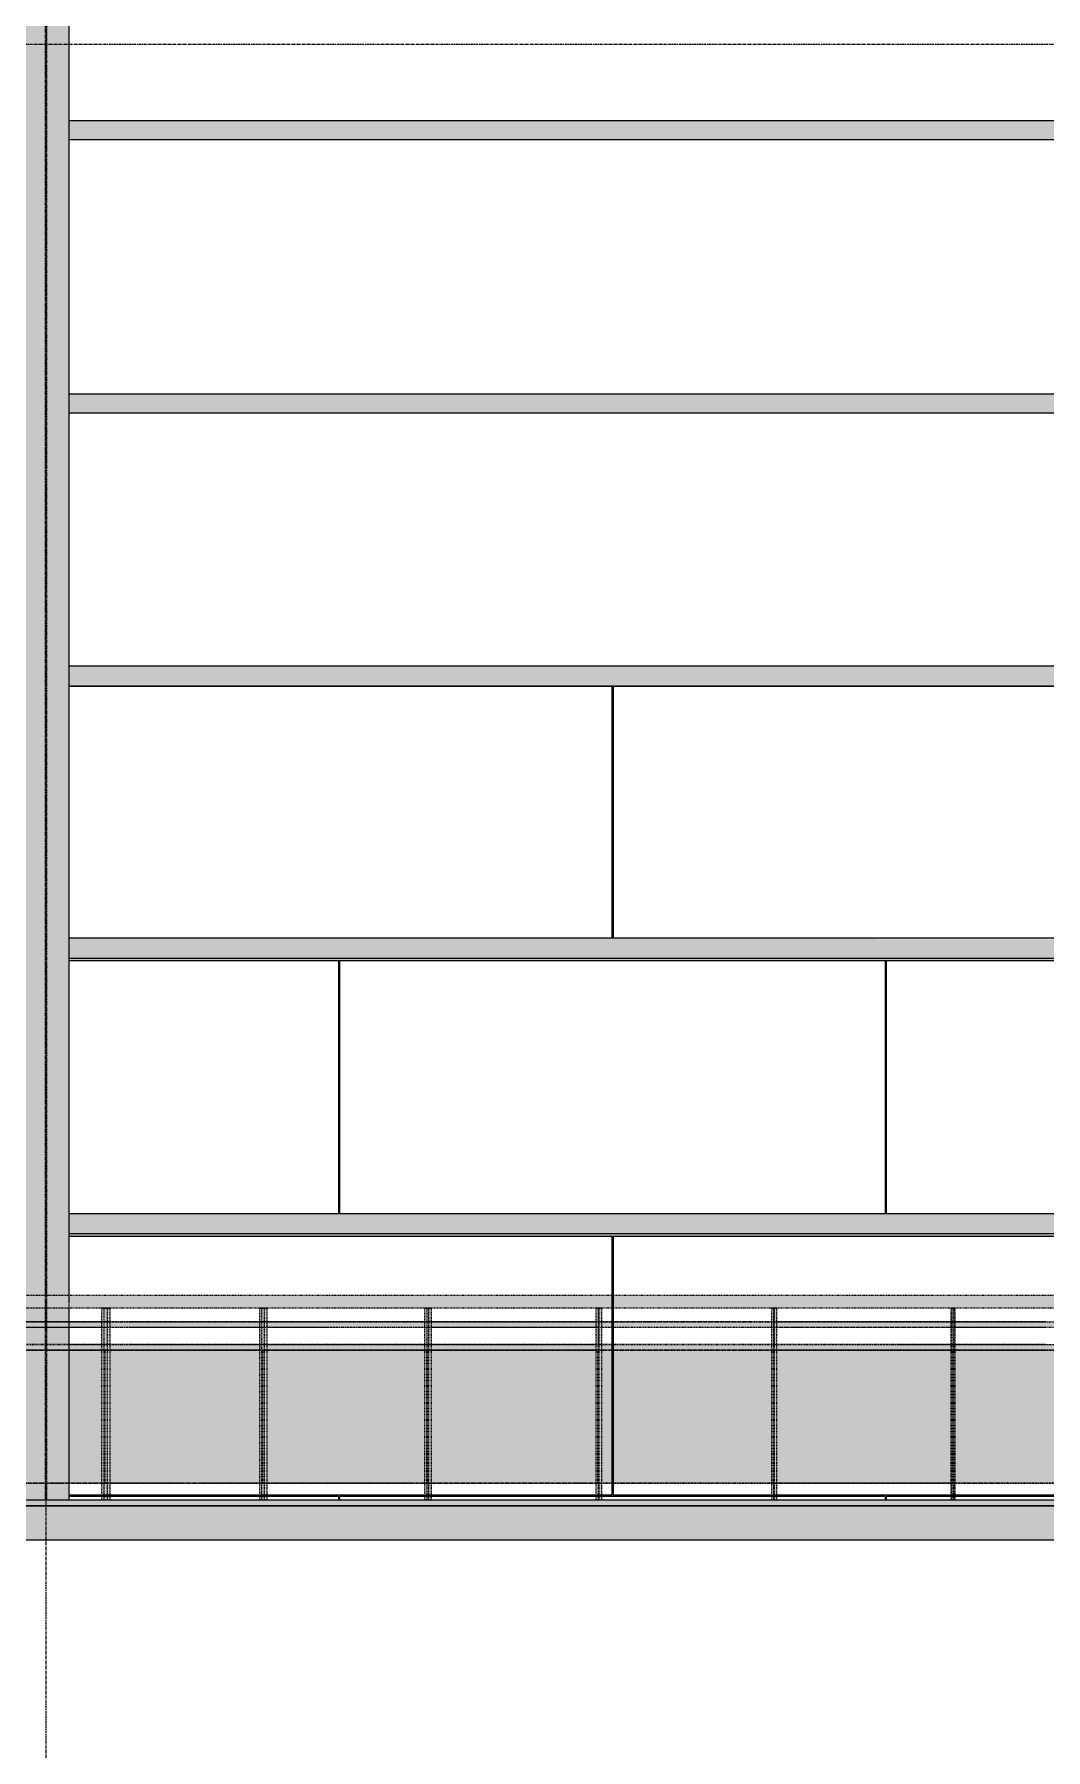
# Model space of a CAD drawing. Header units: inches. Extents: x -23227 to -2744, y -314 to 853.
# Drawn here: x -10003.5 to -9824.9, y -43 to 259.8 of the extents above; entities that cross this region are included whole.
import ezdxf

# ---------------------------------------------------------------- set-up
doc = ezdxf.new("R2010")
doc.units = ezdxf.units.IN
doc.header["$MEASUREMENT"] = 0
for name, pattern in [('Dash 1_16_', [0.125, 0.0625, -0.0625]), ('Grid Line 1_2_', [0.875, 0.5, -0.125, 0.125, -0.125]), ('Grid Line 1_2__2_', [0.875, 0.5, -0.125, 0.125, -0.125]), ('Hidden 1_8_', [0.1875, 0.125, -0.0625])]:
    doc.linetypes.add(name, pattern=pattern)
for name, color, linetype, lineweight in [('A-FLOR', 192, 'Continuous', 9), ('A-FLOR-HRAL', 11, 'Continuous', 9), ('A-FLOR-LEVL', 51, 'Continuous', 9), ('A-WALL-PATT', 111, 'Continuous', 25), ('L-SITE-WALL', 31, 'Continuous', 9), ('S-BEAM', 12, 'Continuous', 9), ('S-COLS', 52, 'Continuous', 9), ('S-GRID', 1, 'Continuous', 9)]:
    doc.layers.add(name, color=color, linetype=linetype, lineweight=lineweight)

# ---------------------------------------------------------------- blocks, each defined once
blk = doc.blocks.new('Locker Rooms and Restrooms_rvt-4-Section 16')
at = {"layer": 'A-FLOR-LEVL', "linetype": 'Grid Line 1_2__2_'}
blk.add_line((-23227.37, 0), (-20361.6, 0), dxfattribs=at)
blk = doc.blocks.new('Struct_Xcel_Sports Complex_rvt-4-Section 16')
at = {"layer": 'A-FLOR'}
blk.add_hatch(color=254, dxfattribs=at).paths.add_polyline_path([(-21132.3, -6), (-21132.3, 0), (-22790.8, 0), (-22790.8, -6), (-21135.94, -6)], flags=0)
at = {"layer": 'A-FLOR', "color": 10, "lineweight": 25}
for p, q in [((-21132.3, 0), (-22790.8, 0)), ((-22790.8, -6), (-21132.3, -6))]:
    blk.add_line(p, q, dxfattribs=at)
blk = doc.blocks.new('W-Wide Flange-Column - B1_F-1279221-Section 16')
at = {"layer": 'S-COLS', "linetype": 'Hidden 1_8_'}
for p, q in [((-22108.96, 323.07), (-22108.96, 37.12)), ((-22108.65, 37.12), (-22108.65, 323.05)), ((-22108.96, 36.95), (-22108.96, 36.38)), ((-22108.96, 36.34), (-22108.96, 35.35)), ((-22108.65, 37), (-22108.65, 37.09)), ((-22108.65, 36.38), (-22108.65, 36.93)), ((-22108.65, 36.08), (-22108.65, 36.34)), ((-22108.96, 35.34), (-22108.96, 35.13)), ((-22108.96, 35.09), (-22108.96, 34.98)), ((-22108.96, 34.88), (-22108.96, 32.5)), ((-22108.65, 35.38), (-22108.65, 36)), ((-22108.65, 35.14), (-22108.65, 35.32)), ((-22108.65, 34.99), (-22108.65, 35.08)), ((-22108.65, 32.5), (-22108.65, 34.88)), ((-22108.96, 32.5), (-22108.96, 31.5)), ((-22108.96, 31.5), (-22108.96, 28.5)), ((-22108.65, 31.5), (-22108.65, 32.5)), ((-22108.65, 28.5), (-22108.65, 31.5)), ((-22108.96, 28.5), (-22108.96, 4)), ((-22108.65, 4), (-22108.65, 28.5)), ((-22108.96, 4), (-22108.96, 1)), ((-22108.65, 1), (-22108.65, 4))]:
    blk.add_line(p, q, dxfattribs=at)
blk = doc.blocks.new('Girt_C - 10_D-1279399-Section 16')
at = {"layer": 'S-BEAM'}
h = blk.add_hatch(color=256, dxfattribs=at)
h.paths.add_polyline_path([(-21160.95, 96.68), (-21161.34, 99.99), (-21381.05, 99.99), (-21381.05, 96.68), (-21174.67, 96.68)], flags=0)
h.paths.add_polyline_path([(-22309.07, 96.68), (-22112.8, 96.68), (-22112.8, 99.99), (-22334.51, 99.99), (-22334.96, 96.68), (-22309.55, 96.68)], flags=0)
h.paths.add_polyline_path([(-22104.8, 96.68), (-21871.55, 96.68), (-21871.55, 99.99), (-22104.8, 99.99)], flags=0)
h.paths.add_polyline_path([(-21863.55, 96.68), (-21804.84, 96.68), (-21802.7, 99.99), (-21863.55, 99.99)], flags=0)
h.paths.add_polyline_path([(-21389.05, 96.68), (-21389.05, 99.99), (-21622.3, 99.99), (-21622.3, 96.68), (-21407.08, 96.68)], flags=0)
h.paths.add_polyline_path([(-21630.3, 96.68), (-21630.3, 99.99), (-21693.02, 99.99), (-21690.79, 96.68), (-21639.48, 96.68)], flags=0)
h.paths.add_polyline_path([(-21797.9, 96.68), (-21691.99, 96.68), (-21694.26, 99.99), (-21801.47, 99.99), (-21803.64, 96.68), (-21798.38, 96.68)], flags=0)
h = blk.add_hatch(color=256, dxfattribs=at)
h.paths.add_polyline_path([(-22308.04, 99.99), (-22112.8, 100.07), (-22112.8, 100.18), (-22334.49, 100.15), (-22334.51, 99.99), (-22309.07, 99.99)], flags=0)
h.paths.add_polyline_path([(-22104.8, 99.99), (-21871.55, 100.05), (-21871.55, 100.18), (-22104.8, 100.14), (-22104.8, 100.07)], flags=0)
h.paths.add_polyline_path([(-21161.34, 99.99), (-21161.37, 100.18), (-21381.05, 100.1), (-21381.05, 99.99), (-21174.67, 99.99)], flags=0)
h.paths.add_polyline_path([(-21863.55, 99.99), (-21802.64, 100.04), (-21802.57, 100.18), (-21863.55, 100.13), (-21863.55, 100.05)], flags=0)
h.paths.add_polyline_path([(-21797.9, 99.99), (-21694.25, 100.04), (-21694.38, 100.18), (-21801.39, 100.12), (-21801.47, 99.99), (-21798.38, 99.99)], flags=0)
h.paths.add_polyline_path([(-21389.05, 99.99), (-21389.05, 100.18), (-21622.3, 100.11), (-21622.3, 99.99), (-21407.08, 99.99)], flags=0)
h.paths.add_polyline_path([(-21693.02, 99.99), (-21630.3, 100.03), (-21630.3, 100.18), (-21693.1, 100.12), (-21693.05, 100.04)], flags=0)
h = blk.add_hatch(color=256, dxfattribs=at)
h.paths.add_polyline_path([(-21160.89, 96.2), (-21160.95, 96.68), (-21381.05, 96.68), (-21381.05, 96.2), (-21174.67, 96.2)], flags=0)
h.paths.add_polyline_path([(-22273.66, 96.2), (-22112.8, 96.2), (-22112.8, 96.68), (-22334.96, 96.68), (-22335.02, 96.2), (-22276.55, 96.2), (-22276.55, 96.68), (-22273.66, 96.68)], flags=0)
h.paths.add_polyline_path([(-22104.8, 96.2), (-21871.55, 96.2), (-21871.55, 96.68), (-22104.8, 96.68)], flags=0)
h.paths.add_polyline_path([(-21389.05, 96.2), (-21389.05, 96.68), (-21622.3, 96.68), (-21622.3, 96.2), (-21407.08, 96.2)], flags=0)
h.paths.add_polyline_path([(-21863.55, 96.2), (-21805.15, 96.2), (-21804.87, 96.68), (-21863.55, 96.68)], flags=0)
h.paths.add_polyline_path([(-21630.3, 96.2), (-21630.3, 96.68), (-21690.79, 96.68), (-21690.46, 96.2), (-21639.48, 96.2)], flags=0)
h.paths.add_polyline_path([(-21691.7, 96.2), (-21691.67, 96.2), (-21692.03, 96.68), (-21803.64, 96.68), (-21803.96, 96.2), (-21693.57, 96.2)], flags=0)
for p, q in [((-21871.55, 100.18), (-22104.8, 100.18)), ((-22104.8, 96.68), (-21871.55, 96.68)), ((-21871.55, 96.2), (-22104.8, 96.2))]:
    blk.add_line(p, q, dxfattribs=at)
blk = doc.blocks.new('Railing - 2_ 8_-V136-Section 16')
at = {"layer": 'A-FLOR-HRAL', "linetype": 'Dash 1_16_', "transparency": 33554432}
for points in [[(-22124.87, 4), (-22124.72, 4), (-22124.74, 27.5), (-22124.87, 27.5), (-22124.87, 21.27)], [(-22123.71, 4), (-22098.45, 4), (-22098.45, 27.5), (-22124.72, 27.5), (-22124.72, 4), (-22124.1, 4)]]:
    blk.add_hatch(color=256, dxfattribs=at).paths.add_polyline_path(points, flags=0)
at = {"layer": 'A-FLOR-HRAL', "linetype": 'Dash 1_16_'}
for p, q in [((-22124.87, 4), (-22124.87, 27.5)), ((-22124.87, 27.5), (-22124.74, 27.5)), ((-22124.74, 27.5), (-22124.87, 27.5)), ((-22124.72, 27.5), (-22123.71, 27.5)), ((-22123.71, 27.5), (-22124.72, 27.5)), ((-22124.72, 27.5), (-22124.72, 4)), ((-22123.65, 27.5), (-22098.78, 27.5)), ((-22098.65, 27.5), (-22123.65, 27.5)), ((-22098.78, 27.5), (-22098.59, 27.5)), ((-22098.45, 27.5), (-22098.65, 27.5)), ((-22098.59, 27.5), (-22098.59, 4)), ((-22098.45, 27.5), (-22098.59, 27.5)), ((-22098.45, 4), (-22098.45, 27.5)), ((-22124.74, 4), (-22124.87, 4)), ((-22124.87, 4), (-22124.74, 4)), ((-22123.71, 4), (-22124.72, 4)), ((-22124.72, 4), (-22123.71, 4)), ((-22098.78, 4), (-22123.71, 4)), ((-22123.71, 4), (-22098.65, 4)), ((-22098.59, 4), (-22098.78, 4)), ((-22098.65, 4), (-22098.45, 4)), ((-22098.45, 4), (-22098.59, 4))]:
    blk.add_line(p, q, dxfattribs=at)
blk = doc.blocks.new('Railing - 2_ x 1_2_-V137-Section 16')
at = {"layer": 'A-FLOR-HRAL', "linetype": 'Dash 1_16_', "transparency": 33554432}
for points in [[(-22097.93, 1), (-22097.93, 34.87), (-22098.99, 34.87), (-22098.99, 1), (-22098.65, 1)], [(-22097.5, 1), (-22097.5, 34.87), (-22097.93, 34.87), (-22097.93, 1)]]:
    blk.add_hatch(color=256, dxfattribs=at).paths.add_polyline_path(points, flags=0)
at = {"layer": 'A-FLOR-HRAL', "linetype": 'Dash 1_16_'}
for p, q in [((-22097.93, 34.87), (-22098.99, 34.87)), ((-22098.99, 34.87), (-22098.99, 32.5)), ((-22098.99, 34.87), (-22098.57, 34.87)), ((-22098.57, 34.87), (-22097.5, 34.87)), ((-22098.57, 32.5), (-22098.57, 34.87)), ((-22097.5, 34.87), (-22097.93, 34.87)), ((-22097.93, 1), (-22097.93, 34.87)), ((-22097.5, 1), (-22097.5, 34.87)), ((-22098.99, 32.5), (-22098.99, 31.5)), ((-22098.99, 31.5), (-22098.99, 28.5)), ((-22098.57, 31.5), (-22098.57, 32.5)), ((-22098.57, 28.5), (-22098.57, 31.5)), ((-22098.99, 28.5), (-22098.99, 4)), ((-22098.57, 4), (-22098.57, 28.5)), ((-22098.99, 4), (-22098.99, 1)), ((-22098.57, 1), (-22098.57, 4))]:
    blk.add_line(p, q, dxfattribs=at)
blk = doc.blocks.new('Railing - 2_ 8_-V138-Section 16')
at = {"layer": 'A-FLOR-HRAL', "linetype": 'Dash 1_16_', "transparency": 33554432}
for points in [[(-22098.56, 4), (-22098.43, 4), (-22098.45, 27.5), (-22098.56, 27.5), (-22098.56, 21.27)], [(-22070.64, 4), (-22070.64, 27.5), (-22098.43, 27.5), (-22098.43, 4), (-22070.85, 4)]]:
    blk.add_hatch(color=256, dxfattribs=at).paths.add_polyline_path(points, flags=0)
at = {"layer": 'A-FLOR-HRAL', "linetype": 'Dash 1_16_'}
for p, q in [((-22098.56, 4), (-22098.56, 27.5)), ((-22098.56, 27.5), (-22098.45, 27.5)), ((-22098.45, 27.5), (-22098.56, 27.5)), ((-22098.43, 27.5), (-22097.5, 27.5)), ((-22097.5, 27.5), (-22098.43, 27.5)), ((-22098.43, 27.5), (-22098.43, 4)), ((-22097.5, 27.5), (-22070.96, 27.5)), ((-22070.85, 27.5), (-22097.5, 27.5)), ((-22070.96, 27.5), (-22070.77, 27.5)), ((-22070.64, 27.5), (-22070.85, 27.5)), ((-22070.77, 27.5), (-22070.77, 4)), ((-22070.64, 27.5), (-22070.77, 27.5)), ((-22070.64, 4), (-22070.64, 27.5)), ((-22098.45, 4), (-22098.56, 4)), ((-22098.56, 4), (-22098.45, 4)), ((-22097.5, 4), (-22098.43, 4)), ((-22098.43, 4), (-22097.5, 4)), ((-22070.96, 4), (-22097.5, 4)), ((-22097.5, 4), (-22070.85, 4)), ((-22070.77, 4), (-22070.96, 4)), ((-22070.85, 4), (-22070.64, 4)), ((-22070.64, 4), (-22070.77, 4))]:
    blk.add_line(p, q, dxfattribs=at)
blk = doc.blocks.new('Railing - 2_ x 1_2_-V139-Section 16')
at = {"layer": 'A-FLOR-HRAL', "linetype": 'Dash 1_16_', "transparency": 33554432}
for points in [[(-22070.23, 1), (-22070.23, 34.87), (-22071.15, 34.87), (-22071.15, 1), (-22070.85, 1)], [(-22069.79, 1), (-22069.79, 34.87), (-22070.23, 34.87), (-22070.23, 1)]]:
    blk.add_hatch(color=256, dxfattribs=at).paths.add_polyline_path(points, flags=0)
at = {"layer": 'A-FLOR-HRAL', "linetype": 'Dash 1_16_'}
for p, q in [((-22070.23, 34.87), (-22071.15, 34.87)), ((-22071.15, 34.87), (-22071.15, 32.5)), ((-22071.15, 34.87), (-22070.7, 34.87)), ((-22070.7, 34.87), (-22069.79, 34.87)), ((-22070.7, 32.5), (-22070.7, 34.87)), ((-22069.79, 34.87), (-22070.23, 34.87)), ((-22070.23, 1), (-22070.23, 34.87)), ((-22069.79, 1), (-22069.79, 34.87)), ((-22071.15, 32.44), (-22071.15, 31.5)), ((-22071.15, 31.5), (-22071.15, 28.5)), ((-22070.7, 31.5), (-22070.7, 32.48)), ((-22070.7, 28.5), (-22070.7, 31.5)), ((-22071.15, 28.44), (-22071.15, 4)), ((-22070.7, 27.5), (-22070.7, 28.48)), ((-22070.7, 4), (-22070.7, 27.5)), ((-22071.15, 4), (-22071.15, 1)), ((-22070.7, 1), (-22070.7, 4))]:
    blk.add_line(p, q, dxfattribs=at)
blk = doc.blocks.new('Railing - 2_ 8_-V140-Section 16')
at = {"layer": 'A-FLOR-HRAL', "linetype": 'Dash 1_16_', "transparency": 33554432}
for points in [[(-22070.73, 4), (-22070.62, 4), (-22070.64, 27.5), (-22070.73, 27.5), (-22070.73, 21.27)], [(-22041.53, 4), (-22041.53, 27.5), (-22070.62, 27.5), (-22070.62, 4), (-22041.75, 4)]]:
    blk.add_hatch(color=256, dxfattribs=at).paths.add_polyline_path(points, flags=0)
at = {"layer": 'A-FLOR-HRAL', "linetype": 'Dash 1_16_'}
for p, q in [((-22070.73, 4), (-22070.73, 27.5)), ((-22070.62, 27.5), (-22069.79, 27.5)), ((-22069.79, 27.5), (-22070.62, 27.5)), ((-22070.62, 27.5), (-22070.62, 4)), ((-22069.79, 27.5), (-22041.85, 27.5)), ((-22041.75, 27.5), (-22069.79, 27.5)), ((-22041.85, 27.5), (-22041.64, 27.5)), ((-22041.53, 27.5), (-22041.75, 27.5)), ((-22041.64, 27.5), (-22041.64, 4)), ((-22041.53, 27.5), (-22041.64, 27.5)), ((-22041.53, 4), (-22041.53, 27.5)), ((-22069.79, 4), (-22070.62, 4)), ((-22070.62, 4), (-22069.79, 4)), ((-22041.85, 4), (-22069.79, 4)), ((-22069.79, 4), (-22041.75, 4)), ((-22041.64, 4), (-22041.85, 4)), ((-22041.75, 4), (-22041.53, 4)), ((-22041.53, 4), (-22041.64, 4))]:
    blk.add_line(p, q, dxfattribs=at)
blk = doc.blocks.new('Railing - 2_ x 1_2_-V141-Section 16')
at = {"layer": 'A-FLOR-HRAL', "linetype": 'Dash 1_16_', "transparency": 33554432}
for points in [[(-22041.24, 1), (-22041.24, 34.87), (-22041.99, 34.87), (-22041.99, 1), (-22041.75, 1)], [(-22040.78, 1), (-22040.78, 34.87), (-22041.24, 34.87), (-22041.24, 1)]]:
    blk.add_hatch(color=256, dxfattribs=at).paths.add_polyline_path(points, flags=0)
at = {"layer": 'A-FLOR-HRAL', "linetype": 'Dash 1_16_'}
for p, q in [((-22041.24, 34.87), (-22041.99, 34.87)), ((-22041.99, 34.87), (-22041.99, 32.5)), ((-22041.99, 34.87), (-22041.53, 34.87)), ((-22041.53, 34.87), (-22040.78, 34.87)), ((-22041.53, 32.5), (-22041.53, 34.87)), ((-22040.78, 34.87), (-22041.24, 34.87)), ((-22041.24, 1), (-22041.24, 34.87)), ((-22040.78, 1), (-22040.78, 34.87)), ((-22041.99, 32.5), (-22041.99, 31.5)), ((-22041.99, 31.5), (-22041.99, 28.5)), ((-22041.53, 31.5), (-22041.53, 32.5)), ((-22041.53, 28.5), (-22041.53, 31.5)), ((-22041.99, 28.5), (-22041.99, 4)), ((-22041.53, 4), (-22041.53, 28.5)), ((-22041.99, 4), (-22041.99, 1)), ((-22041.53, 1), (-22041.53, 4))]:
    blk.add_line(p, q, dxfattribs=at)
blk = doc.blocks.new('Railing - 2_ 8_-V142-Section 16')
at = {"layer": 'A-FLOR-HRAL', "linetype": 'Dash 1_16_', "transparency": 33554432}
for points in [[(-22041.51, 4), (-22011.36, 4), (-22011.36, 27.5), (-22041.51, 27.5), (-22041.51, 21.27)], [(-22041.6, 4), (-22041.51, 4), (-22041.6, 21.27)]]:
    blk.add_hatch(color=256, dxfattribs=at).paths.add_polyline_path(points, flags=0)
at = {"layer": 'A-FLOR-HRAL', "linetype": 'Dash 1_16_'}
for p, q in [((-22041.6, 4), (-22041.6, 27.5)), ((-22041.51, 27.5), (-22041.6, 27.5)), ((-22041.51, 27.5), (-22040.78, 27.5)), ((-22040.78, 27.5), (-22041.51, 27.5)), ((-22041.51, 27.5), (-22041.51, 4)), ((-22040.78, 27.5), (-22011.65, 27.5)), ((-22011.58, 27.5), (-22040.78, 27.5)), ((-22011.65, 27.5), (-22011.44, 27.5)), ((-22011.36, 27.5), (-22011.58, 27.5)), ((-22011.44, 27.5), (-22011.44, 4)), ((-22011.36, 27.5), (-22011.44, 27.5)), ((-22011.36, 4), (-22011.36, 27.5)), ((-22041.6, 4), (-22041.51, 4)), ((-22040.78, 4), (-22041.51, 4)), ((-22041.51, 4), (-22040.78, 4)), ((-22011.65, 4), (-22040.78, 4)), ((-22040.78, 4), (-22011.58, 4)), ((-22011.44, 4), (-22011.65, 4)), ((-22011.58, 4), (-22011.36, 4)), ((-22011.36, 4), (-22011.44, 4))]:
    blk.add_line(p, q, dxfattribs=at)
blk = doc.blocks.new('Railing - 2_ x 1_2_-V143-Section 16')
at = {"layer": 'A-FLOR-HRAL', "linetype": 'Dash 1_16_', "transparency": 33554432}
for points in [[(-22011.19, 1), (-22011.19, 34.87), (-22011.77, 34.87), (-22011.77, 1), (-22011.58, 1)], [(-22010.71, 1), (-22010.71, 34.87), (-22011.19, 34.87), (-22011.19, 1)]]:
    blk.add_hatch(color=256, dxfattribs=at).paths.add_polyline_path(points, flags=0)
at = {"layer": 'A-FLOR-HRAL', "linetype": 'Dash 1_16_'}
for p, q in [((-22011.19, 34.87), (-22011.77, 34.87)), ((-22011.77, 34.87), (-22011.77, 32.5)), ((-22011.77, 34.87), (-22011.29, 34.87)), ((-22011.29, 34.87), (-22010.71, 34.87)), ((-22011.29, 32.5), (-22011.29, 34.87)), ((-22010.71, 34.87), (-22011.19, 34.87)), ((-22011.19, 1), (-22011.19, 34.87)), ((-22010.71, 1), (-22010.71, 34.87)), ((-22011.77, 32.5), (-22011.77, 31.5)), ((-22011.77, 31.5), (-22011.77, 28.5)), ((-22011.29, 31.5), (-22011.29, 32.5)), ((-22011.29, 28.5), (-22011.29, 31.5)), ((-22011.77, 28.5), (-22011.77, 4)), ((-22011.29, 4), (-22011.29, 28.5)), ((-22011.77, 4), (-22011.77, 1)), ((-22011.29, 1), (-22011.29, 4))]:
    blk.add_line(p, q, dxfattribs=at)
blk = doc.blocks.new('Railing - 2_ 8_-V144-Section 16')
at = {"layer": 'A-FLOR-HRAL', "linetype": 'Dash 1_16_', "transparency": 33554432}
for points in [[(-21980.35, 4), (-21980.35, 27.5), (-22011.33, 27.5), (-22011.33, 4), (-21980.58, 4)], [(-22011.4, 4), (-22011.33, 4), (-22011.4, 21.27)]]:
    blk.add_hatch(color=256, dxfattribs=at).paths.add_polyline_path(points, flags=0)
at = {"layer": 'A-FLOR-HRAL', "linetype": 'Dash 1_16_'}
for p, q in [((-22011.4, 4), (-22011.4, 27.5)), ((-22011.33, 27.5), (-22011.4, 27.5)), ((-22011.33, 27.5), (-22010.71, 27.5)), ((-22010.71, 27.5), (-22011.33, 27.5)), ((-22011.33, 27.5), (-22011.33, 4)), ((-22010.71, 27.5), (-21980.63, 27.5)), ((-21980.58, 27.5), (-22010.71, 27.5)), ((-21980.63, 27.5), (-21980.41, 27.5)), ((-21980.35, 27.5), (-21980.58, 27.5)), ((-21980.41, 27.5), (-21980.41, 4)), ((-21980.35, 27.5), (-21980.41, 27.5)), ((-21980.35, 4), (-21980.35, 27.5)), ((-22011.4, 4), (-22011.33, 4)), ((-22010.71, 4), (-22011.33, 4)), ((-22011.33, 4), (-22010.71, 4)), ((-21980.63, 4), (-22010.71, 4)), ((-22010.71, 4), (-21980.58, 4)), ((-21980.41, 4), (-21980.63, 4)), ((-21980.58, 4), (-21980.35, 4)), ((-21980.35, 4), (-21980.41, 4))]:
    blk.add_line(p, q, dxfattribs=at)
blk = doc.blocks.new('Railing - 2_ x 1_2_-V145-Section 16')
at = {"layer": 'A-FLOR-HRAL', "linetype": 'Dash 1_16_', "transparency": 33554432}
for points in [[(-21980.3, 1), (-21980.3, 34.87), (-21980.71, 34.87), (-21980.71, 1), (-21980.58, 1)], [(-21979.81, 1), (-21979.81, 34.87), (-21980.3, 34.87), (-21980.3, 1)]]:
    blk.add_hatch(color=256, dxfattribs=at).paths.add_polyline_path(points, flags=0)
at = {"layer": 'A-FLOR-HRAL', "linetype": 'Dash 1_16_'}
for p, q in [((-21980.3, 34.87), (-21980.71, 34.87)), ((-21980.71, 34.87), (-21980.71, 32.5)), ((-21980.71, 34.87), (-21980.3, 34.87)), ((-21979.81, 34.87), (-21980.3, 34.87)), ((-21980.3, 1), (-21980.3, 34.87)), ((-21980.22, 34.87), (-21979.81, 34.87)), ((-21980.22, 32.5), (-21980.22, 34.87)), ((-21979.81, 1), (-21979.81, 34.87)), ((-21980.71, 32.5), (-21980.71, 31.5)), ((-21980.71, 31.5), (-21980.71, 28.5)), ((-21980.22, 31.5), (-21980.22, 32.5)), ((-21980.22, 28.5), (-21980.22, 31.5)), ((-21980.71, 28.5), (-21980.71, 4)), ((-21980.22, 4), (-21980.22, 28.5)), ((-21980.71, 4), (-21980.71, 1)), ((-21980.22, 1), (-21980.22, 4))]:
    blk.add_line(p, q, dxfattribs=at)
blk = doc.blocks.new('Railing - 2_ 8_-V146-Section 16')
at = {"layer": 'A-FLOR-HRAL', "linetype": 'Dash 1_16_', "transparency": 33554432}
for points in [[(-21980.32, 4), (-21948.75, 4), (-21948.83, 27.5), (-21980.32, 27.5), (-21980.32, 21.27)], [(-21980.37, 4), (-21980.32, 4), (-21980.37, 21.27)]]:
    blk.add_hatch(color=256, dxfattribs=at).paths.add_polyline_path(points, flags=0)
at = {"layer": 'A-FLOR-HRAL', "linetype": 'Dash 1_16_'}
for p, q in [((-21980.37, 4), (-21980.37, 27.5)), ((-21980.32, 27.5), (-21980.37, 27.5)), ((-21980.32, 27.5), (-21980.32, 4)), ((-21980.3, 27.5), (-21979.81, 27.5)), ((-21979.81, 27.5), (-21980.3, 27.5)), ((-21979.81, 27.5), (-21949.02, 27.5)), ((-21948.99, 27.5), (-21979.81, 27.5)), ((-21949.02, 27.5), (-21948.83, 27.5)), ((-21948.83, 27.5), (-21948.99, 27.5)), ((-21948.79, 27.5), (-21948.79, 4)), ((-21948.75, 27.5), (-21948.79, 27.5)), ((-21948.75, 4), (-21948.75, 27.5)), ((-21980.37, 4), (-21980.32, 4)), ((-21979.81, 4), (-21980.3, 4)), ((-21980.3, 4), (-21979.81, 4)), ((-21949.02, 4), (-21979.81, 4)), ((-21979.81, 4), (-21948.99, 4)), ((-21948.83, 4), (-21949.02, 4)), ((-21948.99, 4), (-21948.83, 4)), ((-21948.75, 4), (-21948.79, 4))]:
    blk.add_line(p, q, dxfattribs=at)
blk = doc.blocks.new('Railing - 2_ x 1_2_-V147-Section 16')
at = {"layer": 'A-FLOR-HRAL', "linetype": 'Dash 1_16_', "transparency": 33554432}
for points in [[(-21948.83, 1), (-21948.88, 34.87), (-21949.06, 34.87), (-21948.99, 1)], [(-21948.33, 1), (-21948.33, 34.87), (-21948.83, 34.87), (-21948.83, 1)]]:
    blk.add_hatch(color=256, dxfattribs=at).paths.add_polyline_path(points, flags=0)
at = {"layer": 'A-FLOR-HRAL', "linetype": 'Dash 1_16_'}
for p, q in [((-21948.83, 34.87), (-21949.06, 34.87)), ((-21949.06, 34.87), (-21949.06, 32.5)), ((-21949.06, 34.87), (-21948.57, 34.87)), ((-21948.33, 34.87), (-21948.83, 34.87)), ((-21948.83, 1), (-21948.83, 34.87)), ((-21948.57, 34.87), (-21948.33, 34.87)), ((-21948.57, 32.5), (-21948.57, 34.87)), ((-21948.33, 1), (-21948.33, 34.87)), ((-21949.06, 32.5), (-21949.06, 31.5)), ((-21949.06, 31.5), (-21949.06, 28.5)), ((-21948.57, 31.5), (-21948.57, 32.5)), ((-21948.57, 28.5), (-21948.57, 31.5)), ((-21949.06, 28.5), (-21949.06, 4)), ((-21948.57, 4), (-21948.57, 28.5)), ((-21949.06, 4), (-21949.06, 1)), ((-21948.57, 1), (-21948.57, 4))]:
    blk.add_line(p, q, dxfattribs=at)
blk = doc.blocks.new('Railing - 2_ 8_-V148-Section 16')
at = {"layer": 'A-FLOR-HRAL', "linetype": 'Dash 1_16_', "transparency": 33554432}
blk.add_hatch(color=256, dxfattribs=at).paths.add_polyline_path([(-21917.05, 4), (-21916.82, 4), (-21916.82, 27.5), (-21948.73, 27.5), (-21948.73, 4), (-21948.33, 4)], flags=0)
at = {"layer": 'A-FLOR-HRAL', "linetype": 'Dash 1_16_'}
for p, q in [((-21948.75, 4), (-21948.75, 27.5)), ((-21948.73, 27.5), (-21948.75, 27.5)), ((-21948.73, 27.5), (-21948.33, 27.5)), ((-21948.33, 27.5), (-21948.73, 27.5)), ((-21948.73, 27.5), (-21948.73, 4)), ((-21948.33, 27.5), (-21917.01, 27.5)), ((-21917.01, 27.5), (-21948.33, 27.5)), ((-21917.01, 27.5), (-21916.83, 27.5)), ((-21916.82, 27.5), (-21917.01, 27.5)), ((-21916.83, 27.5), (-21916.83, 4)), ((-21916.82, 27.5), (-21916.83, 27.5)), ((-21916.82, 4), (-21916.82, 27.5)), ((-21948.75, 4), (-21948.73, 4)), ((-21948.33, 4), (-21948.73, 4)), ((-21948.73, 4), (-21948.33, 4)), ((-21917.01, 4), (-21948.33, 4)), ((-21948.33, 4), (-21917.01, 4)), ((-21916.83, 4), (-21917.01, 4)), ((-21917.01, 4), (-21916.82, 4)), ((-21916.82, 4), (-21916.83, 4))]:
    blk.add_line(p, q, dxfattribs=at)
blk = doc.blocks.new('Railing - Railing-939582-Section 16')
at = {"layer": 'A-FLOR-HRAL', "linetype": 'Dash 1_16_', "transparency": 33554432}
h = blk.add_hatch(color=256, dxfattribs=at)
h.paths.add_polyline_path([(-22257.74, 37.09), (-22258.19, 37.12), (-22258.65, 37.11)], flags=0)
h.paths.add_polyline_path([(-22264.92, 37.11), (-22264.89, 37.03), (-22264.89, 37.09)], flags=0)
h.paths.add_polyline_path([(-22264.27, 36), (-21906.05, 36), (-21906.05, 37.12), (-21988.31, 37.12), (-21992.2, 37.1), (-22020.03, 37.12), (-22264.72, 37.09), (-22265.05, 37.05), (-22265.05, 36.97), (-22265.28, 36.97), (-22264.83, 36.66), (-22264.59, 36.34), (-22264.44, 36), (-22264.3, 36)], flags=0)
h.paths.add_polyline_path([(-22264.45, 36.28), (-22264.62, 36.46), (-22264.51, 36.36), (-22264.46, 36.3)], flags=0)
for points in [[(-22050.48, 34.87), (-21906.05, 34.94), (-21906.05, 36), (-22264.44, 36), (-22264.59, 35.64), (-22264.5, 35.63), (-22264.82, 35.29), (-22265.01, 35.08), (-22264.95, 35.03), (-22265.05, 34.96), (-22265.12, 34.89), (-22262.95, 34.89), (-22259.01, 34.88), (-22258.96, 34.9), (-22215.64, 34.88), (-22196.28, 34.89), (-22061.68, 34.88), (-22055.87, 34.88)], [(-22148.56, 31.5), (-21906.05, 31.5), (-21906.05, 32.5), (-22265.55, 32.5), (-22265.55, 31.5), (-22148.86, 31.5)], [(-22148.56, 27.5), (-21906.05, 27.5), (-21906.05, 28.5), (-22265.55, 28.5), (-22265.55, 27.5), (-22148.86, 27.5)]]:
    blk.add_hatch(color=256, dxfattribs=at).paths.add_polyline_path(points, flags=0)
at = {"layer": 'A-FLOR-HRAL', "linetype": 'Dash 1_16_'}
for p, q in [((-22098.73, 32.5), (-22123.68, 32.5)), ((-22098.73, 31.5), (-22123.68, 31.5)), ((-22123.67, 32.5), (-22098.19, 32.5)), ((-22098.19, 31.5), (-22123.67, 31.5)), ((-22097.53, 32.5), (-22098.73, 32.5)), ((-22097.53, 31.5), (-22098.73, 31.5)), ((-22098.19, 32.5), (-22097.53, 32.5)), ((-22097.53, 31.5), (-22098.19, 31.5)), ((-22097.53, 32.5), (-22070.43, 32.5)), ((-22093.85, 32.5), (-22097.53, 32.5)), ((-22093.85, 31.5), (-22097.53, 31.5)), ((-22070.43, 31.5), (-22097.53, 31.5)), ((-22082.49, 32.5), (-22093.85, 32.5)), ((-22082.49, 31.5), (-22093.85, 31.5)), ((-22070.89, 32.5), (-22082.49, 32.5)), ((-22070.89, 31.5), (-22082.49, 31.5)), ((-22069.8, 32.5), (-22070.89, 32.5)), ((-22069.8, 31.5), (-22070.89, 31.5)), ((-22070.43, 32.5), (-22069.79, 32.5)), ((-22069.79, 31.5), (-22070.43, 31.5)), ((-22041.81, 32.5), (-22069.8, 32.5)), ((-22059.07, 31.5), (-22069.8, 31.5)), ((-22069.79, 32.5), (-22041.43, 32.5)), ((-22041.43, 31.5), (-22069.79, 31.5)), ((-22041.81, 31.5), (-22059.07, 31.5)), ((-22040.8, 32.5), (-22041.81, 32.5)), ((-22040.8, 31.5), (-22041.81, 31.5)), ((-22041.43, 32.5), (-22040.8, 32.5)), ((-22040.8, 31.5), (-22041.43, 31.5)), ((-22040.8, 32.5), (-22011.33, 32.5)), ((-22011.62, 32.5), (-22040.8, 32.5)), ((-22034.83, 31.5), (-22040.8, 31.5)), ((-22011.33, 31.5), (-22040.8, 31.5)), ((-22011.62, 31.5), (-22034.83, 31.5)), ((-22010.71, 32.5), (-22011.62, 32.5)), ((-22010.71, 31.5), (-22011.62, 31.5)), ((-22011.33, 32.5), (-22010.71, 32.5)), ((-22010.71, 31.5), (-22011.33, 31.5)), ((-22010.71, 32.5), (-21980.4, 32.5)), ((-22009.91, 32.5), (-22010.71, 32.5)), ((-21980.61, 31.5), (-22010.71, 31.5)), ((-21980.4, 31.5), (-22010.71, 31.5)), ((-21997.24, 32.5), (-22009.91, 32.5)), ((-21984.44, 32.5), (-21997.24, 32.5)), ((-21980.61, 32.5), (-21984.44, 32.5)), ((-21979.82, 32.5), (-21980.61, 32.5)), ((-21979.82, 31.5), (-21980.61, 31.5)), ((-21980.4, 32.5), (-21979.82, 32.5)), ((-21979.82, 31.5), (-21980.4, 31.5)), ((-21979.82, 32.5), (-21948.83, 32.5)), ((-21949, 32.5), (-21979.82, 32.5)), ((-21949, 31.5), (-21979.82, 31.5)), ((-21948.83, 31.5), (-21979.82, 31.5)), ((-21948.33, 32.5), (-21949, 32.5)), ((-21948.33, 31.5), (-21949, 31.5)), ((-21948.83, 32.5), (-21948.33, 32.5)), ((-21948.33, 31.5), (-21948.83, 31.5)), ((-21948.33, 32.5), (-21917.02, 32.5)), ((-21945.48, 32.5), (-21948.33, 32.5)), ((-21945.48, 31.5), (-21948.33, 31.5)), ((-21917.02, 31.5), (-21948.33, 31.5)), ((-21932.37, 32.5), (-21945.48, 32.5)), ((-21932.37, 31.5), (-21945.48, 31.5)), ((-22104.97, 28.5), (-22123.68, 28.5)), ((-22098.73, 27.5), (-22123.68, 27.5)), ((-22123.67, 28.5), (-22098.19, 28.5)), ((-22098.19, 27.5), (-22123.67, 27.5)), ((-22098.73, 28.5), (-22104.97, 28.5)), ((-22097.53, 28.5), (-22098.73, 28.5)), ((-22098.48, 27.5), (-22098.73, 27.5)), ((-22097.53, 27.5), (-22098.46, 27.5)), ((-22098.19, 28.5), (-22097.53, 28.5)), ((-22097.53, 27.5), (-22098.19, 27.5)), ((-22097.53, 28.5), (-22070.43, 28.5)), ((-22093.85, 28.5), (-22097.53, 28.5)), ((-22070.89, 27.5), (-22097.53, 27.5)), ((-22070.43, 27.5), (-22097.53, 27.5)), ((-22070.89, 28.5), (-22093.85, 28.5)), ((-22069.8, 28.5), (-22070.89, 28.5)), ((-22070.64, 27.5), (-22070.89, 27.5)), ((-22069.8, 27.5), (-22070.62, 27.5)), ((-22070.43, 28.5), (-22069.79, 28.5)), ((-22069.79, 27.5), (-22070.43, 27.5)), ((-22047.05, 28.5), (-22069.8, 28.5)), ((-22041.81, 27.5), (-22069.8, 27.5)), ((-22069.79, 28.5), (-22041.43, 28.5)), ((-22041.43, 27.5), (-22069.79, 27.5)), ((-22041.81, 28.5), (-22047.05, 28.5)), ((-22040.8, 28.5), (-22041.81, 28.5)), ((-22041.56, 27.5), (-22041.81, 27.5)), ((-22040.8, 27.5), (-22041.54, 27.5)), ((-22041.43, 28.5), (-22040.8, 28.5)), ((-22040.8, 27.5), (-22041.43, 27.5)), ((-22040.8, 28.5), (-22011.33, 28.5)), ((-22034.83, 28.5), (-22040.8, 28.5)), ((-22011.62, 27.5), (-22040.8, 27.5)), ((-22011.33, 27.5), (-22040.8, 27.5)), ((-22022.45, 28.5), (-22034.83, 28.5)), ((-22011.62, 28.5), (-22022.45, 28.5)), ((-22010.71, 28.5), (-22011.62, 28.5)), ((-22011.36, 27.5), (-22011.62, 27.5)), ((-22010.71, 27.5), (-22011.34, 27.5)), ((-22011.33, 28.5), (-22010.71, 28.5)), ((-22010.71, 27.5), (-22011.33, 27.5)), ((-22010.71, 28.5), (-21980.4, 28.5)), ((-21980.61, 28.5), (-22010.71, 28.5)), ((-21980.61, 27.5), (-22010.71, 27.5)), ((-21980.4, 27.5), (-22010.71, 27.5)), ((-21979.82, 28.5), (-21980.61, 28.5)), ((-21980.36, 27.5), (-21980.61, 27.5)), ((-21980.4, 28.5), (-21979.82, 28.5)), ((-21979.82, 27.5), (-21980.4, 27.5)), ((-21979.82, 27.5), (-21980.31, 27.5)), ((-21979.82, 28.5), (-21948.83, 28.5)), ((-21971.53, 28.5), (-21979.82, 28.5)), ((-21949, 27.5), (-21979.82, 27.5)), ((-21948.83, 27.5), (-21979.82, 27.5)), ((-21958.54, 28.5), (-21971.53, 28.5)), ((-21949, 28.5), (-21958.54, 28.5)), ((-21948.33, 28.5), (-21949, 28.5)), ((-21948.83, 27.5), (-21949, 27.5)), ((-21948.83, 28.5), (-21948.33, 28.5)), ((-21948.33, 27.5), (-21948.83, 27.5)), ((-21948.33, 27.5), (-21948.73, 27.5)), ((-21948.33, 28.5), (-21917.02, 28.5)), ((-21945.48, 28.5), (-21948.33, 28.5)), ((-21932.37, 27.5), (-21948.33, 27.5)), ((-21917.02, 27.5), (-21948.33, 27.5)), ((-21932.37, 28.5), (-21945.48, 28.5))]:
    blk.add_line(p, q, dxfattribs=at)
at = {"layer": 'A-FLOR-HRAL', "linetype": 'Dash 1_16_', "flags": 128}
for points in [[(-21906.05, 37.12), (-21918.05, 37.12), (-21930.04, 37.12), (-21942, 37.12), (-21953.92, 37.12), (-21965.79, 37.12), (-21977.59, 37.12), (-21989.31, 37.12), (-22000.94, 37.12), (-22012.46, 37.12), (-22023.86, 37.12), (-22035.14, 37.12), (-22046.27, 37.12), (-22057.24, 37.12), (-22068.05, 37.12), (-22078.68, 37.12), (-22089.11, 37.12), (-22099.34, 37.12), (-22109.36, 37.12), (-22119.15, 37.12), (-22128.7, 37.12), (-22138.01, 37.12), (-22147.06, 37.12), (-22155.84, 37.12), (-22164.34, 37.12), (-22172.55, 37.12), (-22180.47, 37.12), (-22188.09, 37.12), (-22195.39, 37.12), (-22202.37, 37.12), (-22209.02, 37.12), (-22215.33, 37.12), (-22221.3, 37.12), (-22226.92, 37.12), (-22232.18, 37.12), (-22237.08, 37.12), (-22241.62, 37.12), (-22245.78, 37.12), (-22249.56, 37.12), (-22252.96, 37.12), (-22255.97, 37.12), (-22258.6, 37.12), (-22260.83, 37.12), (-22262.67, 37.12), (-22264.11, 37.12), (-22265.16, 37.12), (-22265.8, 37.12), (-22266.05, 37.12), (-22266.05, 37.12)], [(-21906.05, 34.87), (-21918.05, 34.87), (-21930.04, 34.87), (-21942, 34.87), (-21953.92, 34.87), (-21965.79, 34.87), (-21977.59, 34.87), (-21989.31, 34.87), (-22000.94, 34.87), (-22012.46, 34.87), (-22023.86, 34.87), (-22035.14, 34.87), (-22046.27, 34.87), (-22057.24, 34.87), (-22068.05, 34.87), (-22078.68, 34.87), (-22089.11, 34.87), (-22099.34, 34.87), (-22109.36, 34.87), (-22119.15, 34.87), (-22128.7, 34.87), (-22138.01, 34.87), (-22147.06, 34.87), (-22155.84, 34.87), (-22164.34, 34.87), (-22172.55, 34.87), (-22180.47, 34.87), (-22188.09, 34.87), (-22195.39, 34.87), (-22202.37, 34.87), (-22209.02, 34.87), (-22215.33, 34.87), (-22221.3, 34.87), (-22226.92, 34.87), (-22232.18, 34.87), (-22237.08, 34.87), (-22241.62, 34.87), (-22245.78, 34.87), (-22249.56, 34.87), (-22252.96, 34.87), (-22255.97, 34.87), (-22258.6, 34.87), (-22260.83, 34.87), (-22262.67, 34.87), (-22264.11, 34.87), (-22265.16, 34.87), (-22265.8, 34.87), (-22266.05, 34.87), (-22266.05, 34.87)]]:
    blk.add_lwpolyline(points, dxfattribs=at)
for name in ['Railing - 2_ x 1_2_-V137-Section 16', 'Railing - 2_ x 1_2_-V139-Section 16', 'Railing - 2_ x 1_2_-V141-Section 16', 'Railing - 2_ x 1_2_-V143-Section 16', 'Railing - 2_ x 1_2_-V145-Section 16', 'Railing - 2_ x 1_2_-V147-Section 16', 'Railing - 2_ 8_-V136-Section 16', 'Railing - 2_ 8_-V138-Section 16', 'Railing - 2_ 8_-V140-Section 16', 'Railing - 2_ 8_-V142-Section 16', 'Railing - 2_ 8_-V144-Section 16', 'Railing - 2_ 8_-V146-Section 16', 'Railing - 2_ 8_-V148-Section 16']:
    blk.add_blockref(name, (0, 0))
blk = doc.blocks.new('Girt_C - 10_D-1253530-Section 16')
at = {"layer": 'S-BEAM'}
h = blk.add_hatch(color=256, dxfattribs=at)
h.paths.add_polyline_path([(-21809.08, 51.37), (-21661.53, 51.43), (-21661.61, 51.55), (-21833.23, 51.49), (-21833.32, 51.37), (-21813.82, 51.37)], flags=0)
h.paths.add_polyline_path([(-22259.22, 51.37), (-22112.8, 51.38), (-22112.8, 51.55), (-22273.16, 51.53), (-22273.16, 51.37)], flags=0)
h.paths.add_polyline_path([(-21389.05, 51.37), (-21389.05, 51.55), (-21622.3, 51.51), (-21622.3, 51.37), (-21407.08, 51.37)], flags=0)
h.paths.add_polyline_path([(-22104.8, 51.37), (-21871.55, 51.41), (-21871.55, 51.55), (-22104.8, 51.47), (-22104.8, 51.38)], flags=0)
h.paths.add_polyline_path([(-21863.55, 51.37), (-21834.48, 51.41), (-21834.39, 51.55), (-21863.55, 51.49), (-21863.55, 51.41)], flags=0)
h.paths.add_polyline_path([(-21630.3, 51.37), (-21630.3, 51.55), (-21660.38, 51.51), (-21660.28, 51.37), (-21639.48, 51.37)], flags=0)
h = blk.add_hatch(color=256, dxfattribs=at)
h.paths.add_polyline_path([(-21389.05, 48.05), (-21389.05, 51.37), (-21622.3, 51.37), (-21622.3, 48.05), (-21407.08, 48.05)], flags=0)
h.paths.add_polyline_path([(-21755.68, 48.05), (-21659.26, 48.05), (-21661.49, 51.37), (-21833.32, 51.37), (-21835.49, 48.05), (-21794.41, 48.05)], flags=0)
h.paths.add_polyline_path([(-21657.43, 48.05), (-21630.3, 48.05), (-21630.3, 51.37), (-21660.28, 51.37), (-21658.05, 48.05), (-21657.82, 48.05)], flags=0)
h.paths.add_polyline_path([(-21988.08, 48.05), (-21871.55, 48.05), (-21871.55, 51.37), (-22104.8, 51.37), (-22104.8, 48.05), (-22026.82, 48.05)], flags=0)
h.paths.add_polyline_path([(-22112.8, 48.05), (-22112.8, 51.37), (-22273.16, 51.37), (-22273.16, 48.05), (-22143.02, 48.05)], flags=0)
h.paths.add_polyline_path([(-21863.55, 48.05), (-21836.68, 48.05), (-21834.51, 51.37), (-21863.55, 51.37)], flags=0)
h = blk.add_hatch(color=256, dxfattribs=at)
h.paths.add_polyline_path([(-21389.05, 47.57), (-21389.05, 48.05), (-21622.3, 48.05), (-21622.3, 47.57), (-21407.08, 47.57)], flags=0)
h.paths.add_polyline_path([(-22273.16, 47.57), (-22112.8, 47.57), (-22112.8, 48.05), (-22273.16, 48.05)], flags=0)
h.paths.add_polyline_path([(-22104.8, 47.57), (-21871.55, 47.57), (-21871.55, 48.05), (-22104.8, 48.05)], flags=0)
h.paths.add_polyline_path([(-21630.3, 47.57), (-21630.3, 48.05), (-21658.05, 48.05), (-21657.73, 47.57), (-21639.48, 47.57)], flags=0)
h.paths.add_polyline_path([(-21658.93, 47.57), (-21659.26, 48.05), (-21835.49, 48.05), (-21835.8, 47.57), (-21659.14, 47.57)], flags=0)
h.paths.add_polyline_path([(-21863.55, 47.57), (-21837, 47.57), (-21836.68, 48.05), (-21863.55, 48.05)], flags=0)
for p, q in [((-21871.55, 51.55), (-22104.8, 51.55)), ((-22104.8, 48.05), (-21871.55, 48.05)), ((-22104.8, 47.57), (-21871.55, 47.57))]:
    blk.add_line(p, q, dxfattribs=at)
blk = doc.blocks.new('Girt_C - 10_D-1279400-Section 16')
at = {"layer": 'S-BEAM'}
h = blk.add_hatch(color=256, dxfattribs=at)
h.paths.add_polyline_path([(-21166.74, 144.88), (-21167.14, 148.19), (-21381.05, 148.19), (-21381.05, 144.88), (-21174.67, 144.88)], flags=0)
h.paths.add_polyline_path([(-22309.07, 144.88), (-22112.8, 144.88), (-22112.8, 148.19), (-22327.94, 148.19), (-22328.4, 144.88), (-22309.55, 144.88)], flags=0)
h.paths.add_polyline_path([(-22104.8, 144.88), (-21871.55, 144.88), (-21871.55, 148.19), (-22104.8, 148.19)], flags=0)
h.paths.add_polyline_path([(-21389.05, 144.88), (-21389.05, 148.19), (-21622.3, 148.19), (-21622.3, 144.88), (-21407.08, 144.88)], flags=0)
h.paths.add_polyline_path([(-21863.55, 144.88), (-21773.28, 144.88), (-21771.17, 148.19), (-21863.55, 148.19)], flags=0)
h.paths.add_polyline_path([(-21630.3, 144.88), (-21630.3, 148.19), (-21725.47, 148.19), (-21723.16, 144.88), (-21639.48, 144.88)], flags=0)
h.paths.add_polyline_path([(-21724.45, 144.88), (-21724.44, 144.88), (-21726.73, 148.19), (-21769.91, 148.19), (-21772.07, 144.88), (-21724.5, 144.88)], flags=0)
for p, q in [((-21871.55, 148.19), (-22104.8, 148.19)), ((-22104.8, 144.69), (-21871.55, 144.69))]:
    blk.add_line(p, q, dxfattribs=at)
blk = doc.blocks.new('Girt_Z - 10_D-1255199-Section 16')
at = {"layer": 'S-BEAM'}
h = blk.add_hatch(color=256, dxfattribs=at)
h.paths.add_polyline_path([(-21172.53, 192.94), (-21172.93, 196.31), (-21381.05, 196.31), (-21381.05, 192.94), (-21174.67, 192.94)], flags=0)
h.paths.add_polyline_path([(-21746, 192.94), (-21741.8, 192.94), (-21739.65, 196.31), (-21757.83, 196.26), (-21755.55, 192.94), (-21746.55, 192.94)], flags=0)
h.paths.add_polyline_path([(-21736.69, 192.94), (-21630.3, 192.94), (-21630.3, 196.31), (-21738.4, 196.31), (-21740.56, 192.94)], flags=0)
h.paths.add_polyline_path([(-21389.05, 192.94), (-21389.05, 196.31), (-21622.3, 196.31), (-21622.3, 192.94), (-21407.08, 192.94)], flags=0)
h.paths.add_polyline_path([(-22308.04, 192.94), (-22112.8, 192.94), (-22112.8, 196.31), (-22321.39, 196.31), (-22321.85, 192.94), (-22309.07, 192.94)], flags=0)
h.paths.add_polyline_path([(-22104.8, 192.94), (-21871.55, 192.94), (-21871.55, 196.31), (-22104.8, 196.31)], flags=0)
h.paths.add_polyline_path([(-21863.55, 192.94), (-21756.8, 192.94), (-21759.12, 196.31), (-21863.55, 196.31)], flags=0)
for p, q in [((-22104.8, 196.31), (-21871.55, 196.31)), ((-22104.8, 192.94), (-21871.55, 192.94))]:
    blk.add_line(p, q, dxfattribs=at)
blk = doc.blocks.new('Girt_Z - 10_D-1254871-Section 16')
at = {"layer": 'S-BEAM'}
h = blk.add_hatch(color=256, dxfattribs=at)
h.paths.add_polyline_path([(-21639.48, 241.19), (-21630.3, 241.19), (-21630.3, 244.56), (-21706.8, 244.56), (-21709, 241.19), (-21687.02, 241.19)], flags=0)
h.paths.add_polyline_path([(-21710.41, 241.19), (-21710.21, 241.19), (-21708.01, 244.56), (-21790.35, 244.56), (-21788.07, 241.19), (-21716.95, 241.19)], flags=0)
h.paths.add_polyline_path([(-21178.33, 241.19), (-21178.74, 244.56), (-21381.05, 244.56), (-21381.05, 241.19), (-21187.8, 241.19)], flags=0)
h.paths.add_polyline_path([(-21389.05, 241.19), (-21389.05, 244.56), (-21622.3, 244.56), (-21622.3, 241.19), (-21407.08, 241.19)], flags=0)
h.paths.add_polyline_path([(-21863.55, 241.19), (-21789.28, 241.19), (-21791.56, 244.56), (-21863.55, 244.56)], flags=0)
h.paths.add_polyline_path([(-21871.55, 241.19), (-21871.55, 244.56), (-22104.8, 244.56), (-22104.8, 241.19), (-21871.88, 241.19)], flags=0)
h.paths.add_polyline_path([(-22112.8, 241.19), (-22112.8, 244.56), (-22314.82, 244.56), (-22315.28, 241.19), (-22259.22, 241.19)], flags=0)
for p, q in [((-22104.8, 244.56), (-21871.55, 244.56)), ((-22104.8, 241.19), (-21871.55, 241.19))]:
    blk.add_line(p, q, dxfattribs=at)

msp = doc.modelspace()

# ---------------------------------------------------------------- hatches: boundary and pattern name
at = {"layer": 'A-FLOR'}
msp.add_hatch(color=256, dxfattribs=at).paths.add_polyline_path([(-9027.0352, 0), (-9027.0352, 1), (-10158.6602, 1), (-10158.6602, 0), (-9028.54799, 0)], flags=0)
at = {"layer": 'A-WALL-PATT', "lineweight": 9}
h = msp.add_hatch(dxfattribs=at)
h.set_pattern_fill('FP_35', color=256, style=0, pattern_type=2)
h.set_pattern_definition([(90, (-21385.18, -673.75), (-193, -193), [48, -145]), (180, (-21385.18, -673.75), (-2e-14, -193), [96.25, -96.75]), (270, (-21481.43, -625.75), (-193, -193), [48, -145]), (180, (-21385.18, -625.75), (-2e-14, -193), [96.25, -96.75]), (270, (-21481.68, -625.75), (-193, -193), [48, -145]), (180, (-21481.68, -625.75), (-2e-14, -193), [96.25, -96.75]), (90, (-21577.93, -673.75), (-193, -193), [48, -145]), (180, (-21481.68, -673.75), (-2e-14, -193), [96.25, -96.75]), (90, (-21433.18, -625.5), (-193, -193), [48, -145]), (180, (-21384.93, -625.5), (-2e-14, -193), [48.25, -144.75]), (180, (-21384.93, -577.5), (-2e-14, -193), [48.25, -144.75]), (90, (-21529.68, -625.5), (-193, -193), [48, -145]), (180, (-21433.43, -625.5), (-2e-14, -193), [96.25, -96.75]), (270, (-21433.43, -577.5), (-193, -193), [48, -145]), (180, (-21433.43, -577.5), (-2e-14, -193), [96.25, -96.75]), (180, (-21529.93, -625.5), (-2e-14, -193), [48, -145]), (270, (-21529.93, -577.5), (-193, -193), [48, -145]), (180, (-21529.93, -577.5), (-2e-14, -193), [48, -145]), (90, (-21385.18, -577.25), (-193, -193), [48, -145]), (180, (-21385.18, -577.25), (-2e-14, -193), [96.25, -96.75]), (270, (-21481.43, -529.25), (-193, -193), [48, -145]), (180, (-21385.18, -529.25), (-2e-14, -193), [96.25, -96.75]), (270, (-21481.68, -529.25), (-193, -193), [48, -145]), (180, (-21481.68, -529.25), (-2e-14, -193), [96.25, -96.75]), (270, (-21577.93, -529.25), (-193, -193), [48, -145]), (180, (-21481.68, -577.25), (-2e-14, -193), [96.25, -96.75]), (90, (-21433.18, -529), (-193, -193), [48, -145]), (180, (-21384.93, -529), (-2e-14, -193), [48.25, -144.75]), (180, (-21384.93, -481), (-2e-14, -193), [48.25, -144.75]), (90, (-21529.68, -529), (-193, -193), [48, -145]), (180, (-21433.43, -529), (-2e-14, -193), [96.25, -96.75]), (270, (-21433.43, -481), (-193, -193), [48, -145]), (180, (-21433.43, -481), (-2e-14, -193), [96.25, -96.75]), (180, (-21529.93, -529), (-2e-14, -193), [48, -145]), (270, (-21529.93, -481), (-193, -193), [48, -145]), (180, (-21529.93, -481), (-2e-14, -193), [48, -145])])
h.paths.add_polyline_path([(-10166.2702, 0), (-10158.6602, 0), (-10158.6602, 1), (-10005.4102, 1), (-10005.4102, 47.57168), (-10165.7702, 47.57168), (-10165.7702, 51.55469), (-10005.4102, 51.55469), (-10005.4102, 96.1976), (-10166.2702, 96.1976), (-10166.2702, 0.31854)], flags=0)
h.paths.add_polyline_path([(-9997.4102, 1), (-9764.1602, 1), (-9764.1602, 47.57168), (-9997.4102, 47.57168), (-9997.4102, 4)], flags=0)
h.paths.add_polyline_path([(-9756.1602, 1), (-9522.9102, 1), (-9522.9102, 5.04615), (-9551.53987, 47.57168), (-9728.40949, 47.57168), (-9756.1602, 5.19546), (-9756.1602, 1.11336)], flags=0)
h.paths.add_polyline_path([(-9281.6602, 1), (-9281.6602, 47.57168), (-9514.9102, 47.57168), (-9514.9102, 1), (-9281.77542, 1)], flags=0)
h.paths.add_polyline_path([(-9522.9102, 6.83677), (-9522.9102, 47.57168), (-9550.33437, 47.57168), (-9525.84052, 11.18936)], flags=0)
h.paths.add_polyline_path([(-9756.1602, 7.02079), (-9729.60484, 47.57168), (-9756.1602, 47.57168), (-9756.1602, 7.61718)], flags=0)
h.paths.add_polyline_path([(-9357.76556, 34.87517), (-9357.76556, 34.87543), (-9354.65109, 34.87543)], flags=0)
h.paths.add_polyline_path([(-9358.00207, 34.87517), (-9358.00207, 34.87543), (-9357.78486, 34.87517)], flags=0)
h.paths.add_polyline_path([(-9471.16481, 35.23935), (-9470.66158, 35.23947), (-9468.41789, 35.23947)], flags=0)
h.paths.add_polyline_path([(-9570.82049, 36.64546), (-9570.82049, 36.64566), (-9569.73832, 36.64565)], flags=0)
h.paths.add_polyline_path([(-9997.4102, 51.55469), (-9764.1602, 51.55469), (-9764.1602, 96.1976), (-9997.4102, 96.1976), (-9997.4102, 61.56936)], flags=0)
h.paths.add_polyline_path([(-9552.44487, 51.55469), (-9522.9102, 51.55469), (-9522.9102, 96.1976), (-9583.07104, 96.1976), (-9553.01587, 51.55469), (-9552.80744, 51.55469)], flags=0)
h.paths.add_polyline_path([(-9514.9102, 51.55469), (-9281.6602, 51.55469), (-9281.6602, 96.1976), (-9514.9102, 96.1976), (-9514.9102, 61.56936)], flags=0)
h.paths.add_polyline_path([(-9690.50533, 51.55469), (-9554.22137, 51.55469), (-9584.31056, 96.1976), (-9696.56608, 96.1976), (-9725.75549, 51.55469), (-9690.99077, 51.55469)], flags=0)
h.paths.add_polyline_path([(-9727.15254, 51.55469), (-9726.9965, 51.55469), (-9697.79005, 96.1976), (-9756.1602, 96.1976), (-9756.1602, 51.55469), (-9727.32245, 51.55469)], flags=0)
h.paths.add_polyline_path([(-10172.4668, 100.17969), (-10005.4102, 100.17969), (-10005.4102, 144.6875), (-10221.02846, 144.6875), (-10227.08903, 100.17969), (-10200.64634, 100.17969)], flags=0)
h.paths.add_polyline_path([(-9706.38861, 100.17969), (-9695.15369, 100.17969), (-9666.09585, 144.6875), (-9756.1602, 144.6875), (-9756.1602, 100.17969), (-9706.43236, 100.17969)], flags=0)
h.paths.add_polyline_path([(-9997.4102, 100.17969), (-9764.1602, 100.17969), (-9764.1602, 144.6875), (-9997.4102, 144.6875), (-9997.4102, 133.72772)], flags=0)
h.paths.add_polyline_path([(-9690.50533, 100.17969), (-9586.96637, 100.19298), (-9616.99568, 144.6875), (-9664.81173, 144.6875), (-9693.95834, 100.17969), (-9690.99077, 100.17969)], flags=0)
h.paths.add_polyline_path([(-9128.0352, 100.17969), (-9053.97427, 100.17969), (-9059.32882, 144.6875), (-9128.0352, 144.6875), (-9128.0352, 126.98763)], flags=0)
h.paths.add_polyline_path([(-9144.74924, 100.17969), (-9132.7852, 100.17969), (-9132.7852, 144.6875), (-9181.2852, 144.6875), (-9181.2852, 100.17969), (-9164.11611, 100.17969)], flags=0)
h.paths.add_polyline_path([(-9454.61924, 100.17969), (-9281.6602, 100.17969), (-9281.6602, 144.6875), (-9514.9102, 144.6875), (-9514.9102, 100.17969)], flags=0)
h.paths.add_polyline_path([(-9532.08674, 100.17969), (-9522.9102, 100.17969), (-9522.9102, 144.6875), (-9615.71614, 144.6875), (-9585.75192, 100.17969), (-9570.82049, 100.17969)], flags=0)
h.paths.add_polyline_path([(-9222.21674, 100.17969), (-9186.0352, 100.17969), (-9186.0352, 144.6875), (-9273.6602, 144.6875), (-9273.6602, 100.17969), (-9260.95049, 100.17969)], flags=0)
at = {"layer": 'S-COLS', "lineweight": 5}
msp.add_hatch(color=256, dxfattribs=at).paths.add_polyline_path([(-9997.4102, 1), (-9997.4102, 322.8287), (-10005.4102, 323.28931), (-10005.4102, 1)], flags=0)

# ---------------------------------------------------------------- linework, layer by layer
at = {"layer": 'A-FLOR', "lineweight": 25}
for p, q in [((-9027.0352, 1), (-10158.6602, 1)), ((-10158.6602, 0), (-9027.0352, 0))]:
    msp.add_line(p, q, dxfattribs=at)
at = {"layer": 'A-FLOR-LEVL', "linetype": 'Grid Line 1_2_'}
for p, q in [((-11119.97849, 258), (-8254.20822, 258)), ((-11119.97849, 0), (-8254.20822, 0))]:
    msp.add_line(p, q, dxfattribs=at)
at = {"layer": 'L-SITE-WALL'}
msp.add_line((-9997.4102, 144.75), (-9764.1602, 144.75), dxfattribs=at)
at = {"layer": 'S-COLS'}
for p, q in [((-9997.4102, 322.8287), (-9997.4102, 37.11172)), ((-9997.4102, 37.11172), (-9997.4102, 37.02256)), ((-9997.4102, 36.9693), (-9997.4102, 36.37936)), ((-9997.4102, 36.35673), (-9997.4102, 35.71107)), ((-9997.4102, 35.56441), (-9997.4102, 35.23227)), ((-9997.4102, 35.14652), (-9997.4102, 35.0487)), ((-9997.4102, 34.8842), (-9997.4102, 32.5)), ((-9997.4102, 32.46399), (-9997.4102, 31.5)), ((-9997.4102, 31.5), (-9997.4102, 28.5)), ((-9997.4102, 28.46399), (-9997.4102, 4)), ((-9997.4102, 4), (-9997.4102, 1))]:
    msp.add_line(p, q, dxfattribs=at)
at = {"layer": 'S-GRID', "linetype": 'Grid Line 1_2_'}
msp.add_line((-10001.4102, -293.03588), (-10001.4102, 738.65708), dxfattribs=at)
msp.add_line((-10001.4102, -293.03588), (-10001.4102, 738.65708), dxfattribs=at)

# ---------------------------------------------------------------- block references
at = {"layer": 'A-FLOR-HRAL', "linetype": 'Dash 1_16_'}
msp.add_blockref('Railing - Railing-939582-Section 16', (12107.39261, 0), dxfattribs=at)
at = {"layer": 'S-BEAM'}
for name in ['Girt_Z - 10_D-1254871-Section 16', 'Girt_Z - 10_D-1255199-Section 16', 'Girt_C - 10_D-1279400-Section 16', 'Girt_C - 10_D-1279399-Section 16', 'Girt_C - 10_D-1253530-Section 16']:
    msp.add_blockref(name, (12107.39261, 0), dxfattribs=at)
at = {"layer": 'S-COLS', "linetype": 'Hidden 1_8_'}
msp.add_blockref('W-Wide Flange-Column - B1_F-1279221-Section 16', (12107.39261, 0), dxfattribs=at)

# ---------------------------------------------------------------- next in the draw order: block references
at = {"color": 130, "lineweight": 5}
msp.add_blockref('Locker Rooms and Restrooms_rvt-4-Section 16', (12107.39261, 0), dxfattribs=at)

# ---------------------------------------------------------------- next in the draw order: block references
msp.add_blockref('Struct_Xcel_Sports Complex_rvt-4-Section 16', (12107.39261, 0), dxfattribs=at)

doc.saveas('drawing.dxf')
